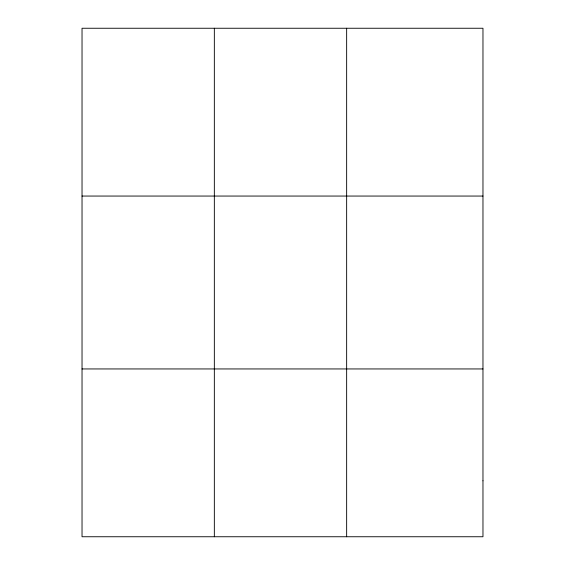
<?xml version="1.0" encoding="UTF-8"?>
<svg xmlns="http://www.w3.org/2000/svg" width="565" height="565" viewBox="0 0 565 565"><rect width="100%" height="100%" fill="white"/><g stroke="black" fill="none" stroke-linecap="round" stroke-linejoin="round"><path stroke-width="0.85" d="M214.34 28.25L214.34 536.75M346.649 28.25L346.649 536.75M82.031 196.055L482.969 196.055M82.031 368.945L482.969 368.945M482.969 480.815L482.969 536.75L82.031 536.75L82.031 28.25L482.969 28.25L482.969 480.815"/></g></svg>
